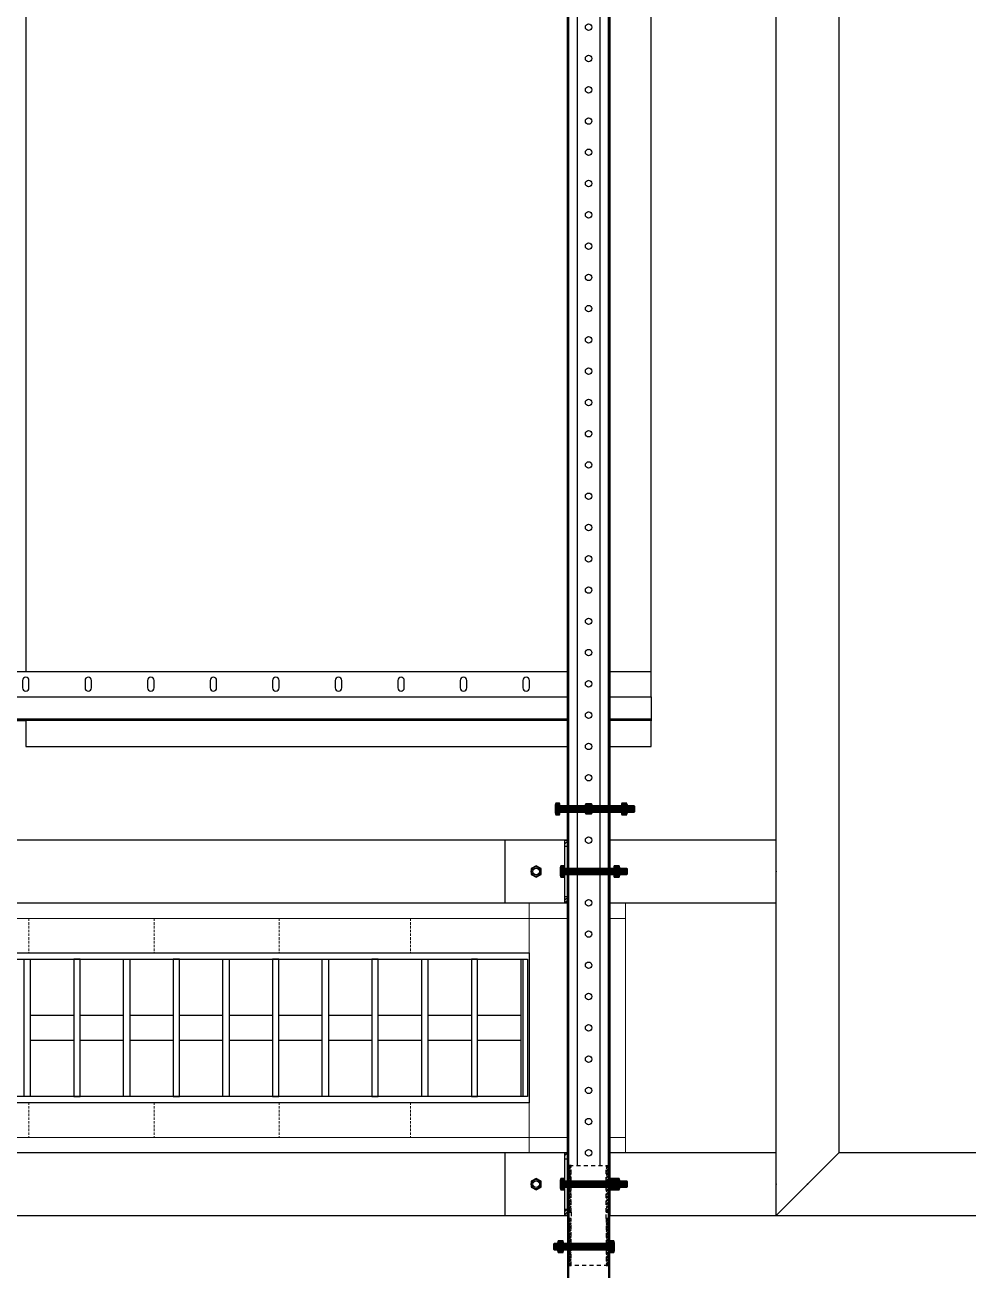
# Model space of a CAD drawing. Header units: millimetres. Extents: x -962357 to -591296, y -223672 to 59420.
# Drawn here: x -841331 to -840577, y -174638 to -173642 of the extents above; entities that cross this region are included whole.
import ezdxf

# ---------------------------------------------------------------- set-up
doc = ezdxf.new("R2010")
doc.units = ezdxf.units.MM
doc.linetypes.add('DPA_Hidden 50', pattern=[3, 2, -1])
doc.linetypes.add('TA_HL_000.90000', pattern=[5.85, 3.195, -2.655])
for name, color, linetype in [('000 - H A T C H', 8, 'Continuous'), ('000 - WIPEOUT', 250, 'Continuous'), ('001 - ASCESSORIES', 251, 'Continuous'), ('A04_TUBE SERIES', 2, 'Continuous'), ('A11_ALU.SOLID SHEET', 2, 'Continuous')]:
    doc.layers.add(name, color=color, linetype=linetype)
doc.layers.add('A-GLAZ-CURT', color=2, linetype='Continuous', lineweight=9)
pattern_1 = [(135, (45431.8018, -77824.1695), (-1.325825215, -1.325825215), []), (135, (45431.8018, -77823.2856), (-1.325825215, -1.325825215), [])]
pattern_2 = [(110, (-0.5, 0), (-0.939693, -0.34202), []), (110, (-0.2012, 0.6409), (-0.939693, -0.34202), [1.25, -0.25, 0, -0.25])]

# ---------------------------------------------------------------- blocks, each defined once
blk = doc.blocks.new('*U4621')
at = {"color": 1}
blk.add_wipeout([(600, -60), (-600, -60), (-600, 60), (600, 60)], dxfattribs=at).dxf.layer = '000 - WIPEOUT'
at = {"layer": '001 - ASCESSORIES', "color": 0}
blk.add_lwpolyline([(600, -60), (-600, -60), (-600, 60), (600, 60)], close=True, dxfattribs=at)
at = {"layer": '001 - ASCESSORIES'}
for points in [[(595, -55), (-595, -55), (-595, 55), (595, 55)], [(201.17, -55), (196.17, -55), (196.17, 55), (201.17, 55)], [(235.9, -55), (240.9, -55), (240.9, 55), (235.9, 55)], [(280.63, -55), (275.63, -55), (275.63, 55), (280.63, 55)], [(315.37, -55), (320.37, -55), (320.37, 55), (315.37, 55)], [(360.1, -55), (355.1, -55), (355.1, 55), (360.1, 55)], [(394.83, -55), (399.83, -55), (399.83, 55), (394.83, 55)], [(439.57, -55), (434.57, -55), (434.57, 55), (439.57, 55)], [(474.3, -55), (479.3, -55), (479.3, 55), (474.3, 55)], [(519.03, -55), (514.03, -55), (514.03, 55), (519.03, 55)], [(553.77, -55), (558.77, -55), (558.77, 55), (553.77, 55)], [(598.5, -55), (593.5, -55), (593.5, 55), (598.5, 55)]]:
    blk.add_lwpolyline(points, close=True, dxfattribs=at)
for points in [[(201.17, 10), (235.9, 10)], [(240.9, 10), (275.63, 10)], [(280.63, 10), (315.37, 10)], [(320.37, 10), (355.1, 10)], [(360.1, 10), (394.83, 10)], [(399.83, 10), (434.57, 10)], [(439.57, 10), (474.3, 10)], [(479.3, 10), (514.03, 10)], [(519.03, 10), (553.77, 10)], [(558.77, 10), (593.5, 10)], [(201.17, -10), (235.9, -10)], [(240.9, -10), (275.63, -10)], [(280.63, -10), (315.37, -10)], [(320.37, -10), (355.1, -10)], [(360.1, -10), (394.83, -10)], [(399.83, -10), (434.57, -10)], [(439.57, -10), (474.3, -10)], [(479.3, -10), (514.03, -10)], [(519.03, -10), (553.77, -10)], [(558.77, -10), (593.5, -10)]]:
    blk.add_lwpolyline(points, dxfattribs=at)
blk = doc.blocks.new('*U4719')
blk.add_attdef('EXTR.OVL-LENGTH_', (-25, -59.09), '', height=5)
blk.add_wipeout([(-25, 25), (25, -25), (25, 13475), (-25, 13425)]).dxf.layer = '000 - WIPEOUT'
blk.add_point((0, 0))
at = {"layer": 'A04_TUBE SERIES', "color": 0}
blk.add_lwpolyline([(-25, 25), (25, -25), (25, 13475), (-25, 13425)], close=True, dxfattribs=at)
blk = doc.blocks.new('*U4727')
blk.add_attdef('EXTR.OVL-LENGTH_', (-25, -59.09), '', height=5)
blk.add_wipeout([(-25, 25), (25, -25), (25, 2475), (-25, 2425)]).dxf.layer = '000 - WIPEOUT'
blk.add_point((0, 0))
at = {"layer": 'A04_TUBE SERIES', "color": 0}
blk.add_lwpolyline([(-25, 25), (25, -25), (25, 2475), (-25, 2425)], close=True, dxfattribs=at)
blk = doc.blocks.new('*U4822')
at = {"layer": 'A04_TUBE SERIES', "linetype": 'ByBlock', "rotation": 270}
blk.add_blockref('*U4719', (25, 25), dxfattribs=at)
at = {"layer": 'A04_TUBE SERIES', "linetype": 'ByBlock', "xscale": -1}
blk.add_blockref('*U4727', (25, 25), dxfattribs=at)
blk = doc.blocks.new('*U4890')
blk.add_attdef('EXTR.OVL-LENGTH_', (-25, -59.09), '', height=5)
blk.add_wipeout([(-25, 0), (25, 0), (25, 1575), (-25, 1575)]).dxf.layer = '000 - WIPEOUT'
blk.add_point((0, 0))
at = {"layer": 'A04_TUBE SERIES', "color": 0}
blk.add_lwpolyline([(-25, 0), (25, 0), (25, 1575), (-25, 1575)], close=True, dxfattribs=at)
blk = doc.blocks.new('*U4891')
blk.add_attdef('EXTR.OVL-LENGTH_', (-25, -59.09), '', height=5)
blk.add_wipeout([(-25, 0), (25, 0), (25, 1575), (-25, 1575)]).dxf.layer = '000 - WIPEOUT'
blk.add_point((0, 0))
at = {"layer": 'A04_TUBE SERIES', "color": 0}
blk.add_lwpolyline([(-25, 0), (25, 0), (25, 1575), (-25, 1575)], close=True, dxfattribs=at)
blk = doc.blocks.new('*U4894')
blk.add_wipeout([(875, 250), (875, 750), (-875, 750), (-875, 250)]).dxf.layer = '000 - WIPEOUT'
at = {"layer": 'A11_ALU.SOLID SHEET', "color": 0}
blk.add_lwpolyline([(875, 250), (875, 750), (-875, 750), (-875, 250)], close=True, dxfattribs=at)
blk = doc.blocks.new('*U4914')
blk.add_wipeout([(-750, 0), (750, 0), (750, 39), (-750, 39)]).dxf.layer = '000 - WIPEOUT'
at = {"color": 2}
blk.add_lwpolyline([(-750, 39), (750, 39), (750, 37.8), (-750, 37.8)], close=True, dxfattribs=at)
at = {"color": 1}
blk.add_lwpolyline([(-750, 37.8), (750, 37.8), (750, 20), (-750, 20)], close=True, dxfattribs=at)
blk.add_lwpolyline([(-750, 0), (750, 0), (750, 20), (-750, 20)], close=True)
for points in [[(-697.4, 13, 1), (-702.6, 13), (-702.6, 7, 1), (-697.4, 7)], [(-647.4, 13, 1), (-652.6, 13), (-652.6, 7, 1), (-647.4, 7)], [(-597.4, 13, 1), (-602.6, 13), (-602.6, 7, 1), (-597.4, 7)], [(-547.4, 13, 1), (-552.6, 13), (-552.6, 7, 1), (-547.4, 7)], [(-497.4, 13, 1), (-502.6, 13), (-502.6, 7, 1), (-497.4, 7)], [(-447.4, 13, 1), (-452.6, 13), (-452.6, 7, 1), (-447.4, 7)], [(-397.4, 13, 1), (-402.6, 13), (-402.6, 7, 1), (-397.4, 7)], [(-347.4, 13, 1), (-352.6, 13), (-352.6, 7, 1), (-347.4, 7)], [(-297.4, 13, 1), (-302.6, 13), (-302.6, 7, 1), (-297.4, 7)], [(-247.4, 13, 1), (-252.6, 13), (-252.6, 7, 1), (-247.4, 7)]]:
    blk.add_lwpolyline(points, format="xyb", close=True, dxfattribs=at)
blk = doc.blocks.new('000 - ASSCESSORIES_FAMELINE_GALV.BRACKET_FITTING_U-PROFILE_CC-01_TOP_VIEW')
at = {"color": 6}
blk.add_wipeout([(1500, -17), (-1500, -17), (-1500, 17), (1500, 17)], dxfattribs=at).dxf.layer = '000 - WIPEOUT'
at = {"layer": '001 - ASCESSORIES', "color": 0, "linetype": 'ByBlock'}
for p, q in [((1500, 15.8), (-1500, 15.8)), ((1500, -15.8), (-1500, -15.8))]:
    blk.add_line(p, q, dxfattribs=at)
at = {"layer": '001 - ASCESSORIES', "color": 1}
blk.add_lwpolyline([(1500, 17), (1500, -17), (-1500, -17), (-1500, 17)], close=True, dxfattribs=at)
at = {"layer": '001 - ASCESSORIES', "color": 0, "linetype": 'ByBlock'}
for points in [[(-1500, 17), (-1500, 9), (1500, 9), (1500, 17)], [(-1500, -9), (-1500, -17), (1500, -17), (1500, -9)]]:
    blk.add_lwpolyline(points, close=True, dxfattribs=at)
at = {"layer": '001 - ASCESSORIES', "color": 1, "linetype": 'Continuous'}
for centre in [(550, 0), (575, 0), (600, 0), (625, 0), (650, 0), (675, 0), (700, 0), (725, 0), (750, 0), (775, 0), (800, 0), (825, 0), (850, 0), (875, 0), (900, 0), (925, 0), (950, 0), (975, 0), (1000, 0), (1025, 0), (1050, 0), (1075, 0), (1100, 0), (1125, 0), (1150, 0), (1175, 0), (1200, 0), (1225, 0), (1250, 0), (1275, 0), (1300, 0), (1325, 0), (1350, 0), (1375, 0), (1400, 0), (1425, 0), (1450, 0), (1475, 0), (1500, 0)]:
    blk.add_circle(centre, 2.6, dxfattribs=at)
blk = doc.blocks.new('000 - ASSCESSORIES_FAMELINE_GALV._SPICE-FOR_CC-01_TOP_VIEW')
blk.add_wipeout([(-40, 15.5), (40, 15.5), (40, -15.5), (-40, -15.5)]).dxf.layer = '000 - WIPEOUT'
at = {"layer": '000 - H A T C H'}
h = blk.add_hatch(dxfattribs=at)
h.set_pattern_fill('ANSI32', color=8, scale=5, angle=90)
h.set_pattern_definition(pattern_1)
h.paths.add_polyline_path([(-27.5, 14), (-27.5, 15.5), (-40, 15.5), (-40, 14)])
h.paths.add_polyline_path([(-2.5, 14), (-2.5, 15.5), (-22.5, 15.5), (-22.5, 14)])
h.paths.add_polyline_path([(27.5, 15.5), (27.5, 14), (40, 14), (40, 15.5)])
h.paths.add_polyline_path([(22.5, 14), (22.5, 15.5), (2.5, 15.5), (2.5, 14)])
h = blk.add_hatch(dxfattribs=at)
h.set_pattern_fill('ANSI32', color=8, scale=5, angle=90)
h.set_pattern_definition(pattern_1)
h.paths.add_polyline_path([(-27.5, -15.5), (-27.5, -14), (-40, -14), (-40, -15.5)])
h.paths.add_polyline_path([(-2.5, -15.5), (-2.5, -14), (-22.5, -14), (-22.5, -15.5)])
h.paths.add_polyline_path([(27.5, -14), (27.5, -15.5), (40, -15.5), (40, -14)])
h.paths.add_polyline_path([(22.5, -15.5), (22.5, -14), (2.5, -14), (2.5, -15.5)])
at = {"layer": '001 - ASCESSORIES', "color": 0, "linetype": 'ByBlock'}
for points in [[(-40, 15.5), (40, 15.5), (40, -15.5), (-40, -15.5)], [(-27.5, 14), (-27.5, 15.5), (-40, 15.5), (-40, 14)], [(-27.5, 15.5), (-22.5, 15.5), (-22.5, 14), (-27.5, 14)], [(-2.5, 14), (-2.5, 15.5), (-22.5, 15.5), (-22.5, 14)], [(-2.5, 15.5), (2.5, 15.5), (2.5, 14), (-2.5, 14)], [(22.5, 14), (22.5, 15.5), (2.5, 15.5), (2.5, 14)], [(22.5, 15.5), (27.5, 15.5), (27.5, 14), (22.5, 14)], [(27.5, 15.5), (27.5, 14), (40, 14), (40, 15.5)], [(-27.5, -15.5), (-27.5, -14), (-40, -14), (-40, -15.5)], [(-27.5, -14), (-22.5, -14), (-22.5, -15.5), (-27.5, -15.5)], [(-2.5, -15.5), (-2.5, -14), (-22.5, -14), (-22.5, -15.5)], [(-2.5, -14), (2.5, -14), (2.5, -15.5), (-2.5, -15.5)], [(2.5, -14), (22.5, -14), (22.5, -15.5), (2.5, -15.5)], [(22.5, -14), (27.5, -14), (27.5, -15.5), (22.5, -15.5)], [(27.5, -14), (40, -14), (40, -15.5), (27.5, -15.5)]]:
    blk.add_lwpolyline(points, close=True, dxfattribs=at)
blk = doc.blocks.new('*U4733')
at = {"layer": '001 - ASCESSORIES', "color": 0, "linetype": 'ByBlock', "rotation": 90}
blk.add_blockref('000 - ASSCESSORIES_FAMELINE_GALV._SPICE-FOR_CC-01_TOP_VIEW', (0, 0), dxfattribs=at)
blk = doc.blocks.new('*U4662')
at = {"color": 1}
for p, q in [((-3.46, 4.5), (3.46, 4.5)), ((-3.46, 0), (3.46, 0))]:
    blk.add_line(p, q, dxfattribs=at)
at = {"color": 0}
for points in [[(-2.31, 4.21, 0.249893), (-4.62, 4.21), (-4.62, 0.29, 0.249893), (-2.31, 0.29)], [(2.31, 4.21, 0.062422), (0, 4.5, 0.062422), (-2.31, 4.21), (-2.31, 0.29, 0.061692), (0, 0, 0.061692), (2.31, 0.29)], [(4.62, 4.21, 0.249893), (2.31, 4.21), (2.31, 0.29, 0.249893), (4.62, 0.29)]]:
    blk.add_lwpolyline(points, format="xyb", close=True, dxfattribs=at)
blk = doc.blocks.new('*U4707')
at = {"layer": '000 - H A T C H'}
h = blk.add_hatch(color=250, dxfattribs=at)
h.dxf.hatch_style = 1
edge = h.paths.add_edge_path()
edge.add_line((0.29, 4.62), (4.21, 4.62))
edge.add_arc((2.05, 3.46), 2.45, 0, 28.06093, ccw=False)
edge.add_line((4.5, 3.46), (4.5, 0.01))
edge.add_arc((-4.86, 0), 9.36, -0.02392, 0.02392, ccw=False)
edge.add_line((4.5, 0), (4.5, 0))
edge.add_arc((-4.86, 0), 9.36, -0.02392, 0.02392, ccw=False)
edge.add_line((4.5, -0.01), (4.5, -3.46))
edge.add_arc((2.05, -3.46), 2.45, -28.06093, 0, ccw=False)
edge.add_line((4.21, -4.62), (0.29, -4.62))
edge.add_arc((2.45, -3.46), 2.45, 180, 208.06093, ccw=False)
edge.add_line((0, -3.46), (0, 3.46))
edge.add_arc((2.45, 3.46), 2.45, 151.93907, 180, ccw=False)
at = {"layer": '001 - ASCESSORIES', "color": 0, "rotation": 270}
blk.add_blockref('*U4662', (0, 0), dxfattribs=at)
blk = doc.blocks.new('*U4682')
at = {"color": 1}
for p, q in [((-3.46, 3.5), (3.46, 3.5)), ((-3.46, 0), (3.46, 0))]:
    blk.add_line(p, q, dxfattribs=at)
at = {"color": 0}
for points in [[(-2.31, 3.21, 0.249855), (-4.62, 3.21), (-4.62, 0.29, 0.249855), (-2.31, 0.29)], [(2.31, 3.21, 0.062432), (0, 3.5, 0.062432), (-2.31, 3.21), (-2.31, 0.29, 0.061701), (0, 0, 0.061701), (2.31, 0.29)], [(4.62, 3.21, 0.249855), (2.31, 3.21), (2.31, 0.29, 0.249855), (4.62, 0.29)]]:
    blk.add_lwpolyline(points, format="xyb", close=True, dxfattribs=at)
blk = doc.blocks.new('*U4693')
at = {"layer": '000 - H A T C H'}
h = blk.add_hatch(dxfattribs=at)
h.set_pattern_fill('ANSI35', color=8, scale=4, angle=65)
h.set_pattern_definition(pattern_2)
h.paths.add_polyline_path([(0, -2.5), (44.5, -2.5), (44.5, 2.5), (0, 2.5)])
at = {"color": 8}
blk.add_line((44.5, -2.5), (44.5, 2.5), dxfattribs=at)
at = {"color": 1}
blk.add_lwpolyline([(44.5, 2.5), (0, 2.5), (0, -2.5), (44.5, -2.5), (45, -2), (45, 2)], close=True, dxfattribs=at)
blk = doc.blocks.new('*U4734')
at = {"layer": '000 - H A T C H'}
h = blk.add_hatch(color=250, dxfattribs=at)
h.dxf.hatch_style = 1
edge = h.paths.add_edge_path()
edge.add_line((-0.29, -4.62), (-3.21, -4.62))
edge.add_arc((-1.05, -3.46), 2.45, 180, 208.05689, ccw=False)
edge.add_line((-3.5, -3.46), (-3.5, -0.01))
edge.add_arc((5.86, 0), 9.36, 179.97608, 180.02392, ccw=False)
edge.add_line((-3.5, 0), (-3.5, 0))
edge.add_arc((5.86, 0), 9.36, 179.97608, 180.02392, ccw=False)
edge.add_line((-3.5, 0.01), (-3.5, 3.46))
edge.add_arc((-1.05, 3.46), 2.45, 151.94311, 180, ccw=False)
edge.add_line((-3.21, 4.62), (-0.29, 4.62))
edge.add_arc((-2.45, 3.46), 2.45, 360, 388.05689, ccw=False)
edge.add_line((0, 3.46), (0, -3.46))
edge.add_arc((-2.45, -3.46), 2.45, 331.94311, 360, ccw=False)
blk.add_blockref('*U4693', (0, 0))
at = {"layer": '001 - ASCESSORIES', "rotation": 90}
blk.add_blockref('*U4682', (0, 0), dxfattribs=at)
blk = doc.blocks.new('*U4735')
at = {"layer": '001 - ASCESSORIES', "rotation": 270}
for name, p in [('*U4734', (0, 0)), ('*U4707', (0, -37.2))]:
    blk.add_blockref(name, p, dxfattribs=at)
blk = doc.blocks.new('*U4907')
at = {"layer": '001 - ASCESSORIES'}
blk.add_lwpolyline([(2020, 17), (1500, 17), (1500, -17), (2020, -17)], close=True, dxfattribs=at)
at = {"layer": '001 - ASCESSORIES', "color": 0}
blk.add_lwpolyline([(2020, 16.2), (1500, 16.2), (1500, -16.2), (2020, -16.2)], close=True, dxfattribs=at)
at = {"layer": '001 - ASCESSORIES'}
blk.add_circle((1525, 0), 2.6, dxfattribs=at)
at = {"layer": '001 - ASCESSORIES', "color": 0, "linetype": 'ByBlock'}
blk.add_blockref('000 - ASSCESSORIES_FAMELINE_GALV.BRACKET_FITTING_U-PROFILE_CC-01_TOP_VIEW', (0, 0), dxfattribs=at)
at = {"layer": '001 - ASCESSORIES', "linetype": 'TA_HL_000.90000', "rotation": 90}
blk.add_blockref('*U4733', (1500, 0), dxfattribs=at)
for p in [(1475, 17), (1525, 17)]:
    blk.add_blockref('*U4735', p)
blk = doc.blocks.new('*U4663')
at = {"layer": '001 - ASCESSORIES', "color": 0}
blk.add_lwpolyline([(4.62, 0), (2.31, 4), (-2.31, 4), (-4.62, 0), (-2.31, -4), (2.31, -4)], close=True, dxfattribs=at)
at = {"layer": '001 - ASCESSORIES', "color": 8}
blk.add_circle((0, 0), 3.85, dxfattribs=at)
at = {"layer": '001 - ASCESSORIES', "color": 0}
blk.add_circle((0, 0), 2.6, dxfattribs=at)
blk = doc.blocks.new('*U4664')
at = {"layer": '000 - H A T C H'}
h = blk.add_hatch(color=250, dxfattribs=at)
h.dxf.hatch_style = 1
h.paths.add_polyline_path([(4, -2.31), (4, 2.31), (0, 4.62), (-4, 2.31), (-4, -2.31), (0, -4.62)])
h.paths.add_polyline_path([(0, -2.6, -1), (0, 2.6, -1)], flags=16)
at = {"layer": '001 - ASCESSORIES', "color": 0, "rotation": 270}
blk.add_blockref('*U4663', (0, 0), dxfattribs=at)
blk = doc.blocks.new('*U4696')
at = {"layer": '000 - H A T C H'}
h = blk.add_hatch(dxfattribs=at)
h.set_pattern_fill('ANSI35', color=8, scale=4, angle=65)
h.set_pattern_definition(pattern_2)
h.paths.add_polyline_path([(0, -2.5), (59.5, -2.5), (59.5, 2.5), (0, 2.5)])
at = {"color": 8}
blk.add_line((59.5, -2.5), (59.5, 2.5), dxfattribs=at)
at = {"color": 1}
blk.add_lwpolyline([(59.5, 2.5), (0, 2.5), (0, -2.5), (59.5, -2.5), (60, -2), (60, 2)], close=True, dxfattribs=at)
blk = doc.blocks.new('*U4748')
at = {"layer": '000 - H A T C H'}
h = blk.add_hatch(color=250, dxfattribs=at)
h.dxf.hatch_style = 1
edge = h.paths.add_edge_path()
edge.add_line((-0.29, -4.62), (-3.21, -4.62))
edge.add_arc((-1.05, -3.46), 2.45, 180, 208.05689, ccw=False)
edge.add_line((-3.5, -3.46), (-3.5, -0.01))
edge.add_arc((5.86, 0), 9.36, 179.97608, 180.02392, ccw=False)
edge.add_line((-3.5, 0), (-3.5, 0))
edge.add_arc((5.86, 0), 9.36, 179.97608, 180.02392, ccw=False)
edge.add_line((-3.5, 0.01), (-3.5, 3.46))
edge.add_arc((-1.05, 3.46), 2.45, 151.94311, 180, ccw=False)
edge.add_line((-3.21, 4.62), (-0.29, 4.62))
edge.add_arc((-2.45, 3.46), 2.45, 360, 388.05689, ccw=False)
edge.add_line((0, 3.46), (0, -3.46))
edge.add_arc((-2.45, -3.46), 2.45, 331.94311, 360, ccw=False)
blk.add_blockref('*U4696', (0, 0))
at = {"layer": '001 - ASCESSORIES', "rotation": 90}
blk.add_blockref('*U4682', (0, 0), dxfattribs=at)
blk = doc.blocks.new('*U4821')
at = {"layer": '001 - ASCESSORIES'}
blk.add_blockref('*U4748', (-23, 0), dxfattribs=at)
at = {"layer": '001 - ASCESSORIES', "color": 2}
for rotation in [90, 90, 270, 270]:
    blk.add_blockref('*U4664', (0, 0), dxfattribs=dict(at, rotation=rotation))
at = {"layer": '001 - ASCESSORIES', "color": 1}
blk.add_blockref('*U4707', (26.2, 0), dxfattribs=at)
blk = doc.blocks.new('000 - ASSCESSORIES_FAMELINE_AL.EXTR._L-PROFILE_50x68mm._non-code_TOP_VIEW')
blk.add_wipeout([(-50, -25), (0, -25), (0, 25), (-50, 25)]).dxf.layer = '000 - WIPEOUT'
at = {"layer": '000 - H A T C H'}
h = blk.add_hatch(dxfattribs=at)
h.set_pattern_fill('ANSI32', color=8, scale=0.5)
h.set_pattern_definition([(45, (-14193.569, 11847.092), (-3.367596, 3.367596), []), (45, (-14191.324, 11847.092), (-3.367596, 3.367596), [])])
h.paths.add_polyline_path([(-2, 20), (0, 20), (0, 25), (-2, 25)])
h.paths.add_polyline_path([(0, -20), (-2, -20), (-2, -25), (0, -25)])
at = {"layer": '001 - ASCESSORIES', "color": 0}
for p, q in [((0, 20), (-2, 20)), ((-2, -20), (0, -20))]:
    blk.add_line(p, q, dxfattribs=at)
at = {"layer": '001 - ASCESSORIES', "color": 1}
blk.add_line((-2, -20), (-2, 20), dxfattribs=at)
at = {"layer": '001 - ASCESSORIES'}
blk.add_lwpolyline([(-50, -25), (0, -25), (0, 25), (-50, 25)], close=True, dxfattribs=at)
at = {"layer": '001 - ASCESSORIES', "color": 0}
for points in [[(-2, 25), (0, 25), (0, 20), (-2, 20)], [(-2, -20), (0, -20), (0, -25), (-2, -25)]]:
    blk.add_lwpolyline(points, close=True, dxfattribs=at)
at = {"layer": '001 - ASCESSORIES', "color": 1}
blk.add_circle((-25, 0), 2.6, dxfattribs=at)
blk = doc.blocks.new('*U4738')
at = {"layer": '001 - ASCESSORIES', "color": 0}
blk.add_blockref('000 - ASSCESSORIES_FAMELINE_AL.EXTR._L-PROFILE_50x68mm._non-code_TOP_VIEW', (0, 0), dxfattribs=at)
blk = doc.blocks.new('*U4683')
blk.add_circle((0, 0), 3.66)
at = {"layer": '001 - ASCESSORIES', "color": 0}
blk.add_lwpolyline([(4.62, 0), (2.31, 4), (-2.31, 4), (-4.62, 0), (-2.31, -4), (2.31, -4)], close=True, dxfattribs=at)
at = {"layer": '001 - ASCESSORIES', "color": 8}
blk.add_circle((0, 0), 3.85, dxfattribs=at)
blk = doc.blocks.new('*U4715')
at = {"layer": '001 - ASCESSORIES', "rotation": 90}
blk.add_blockref('*U4683', (0, 0), dxfattribs=at)
blk = doc.blocks.new('*U4751')
at = {"layer": '001 - ASCESSORIES'}
blk.add_blockref('*U4715', (0, 0), dxfattribs=at)
blk = doc.blocks.new('*U4694')
at = {"layer": '000 - H A T C H'}
h = blk.add_hatch(dxfattribs=at)
h.set_pattern_fill('ANSI35', color=8, scale=4, angle=65)
h.set_pattern_definition(pattern_2)
h.paths.add_polyline_path([(0, -2.5), (49.5, -2.5), (49.5, 2.5), (0, 2.5)])
at = {"color": 8}
blk.add_line((49.5, -2.5), (49.5, 2.5), dxfattribs=at)
at = {"color": 1}
blk.add_lwpolyline([(49.5, 2.5), (0, 2.5), (0, -2.5), (49.5, -2.5), (50, -2), (50, 2)], close=True, dxfattribs=at)
blk = doc.blocks.new('*U4746')
at = {"layer": '000 - H A T C H'}
h = blk.add_hatch(color=250, dxfattribs=at)
h.dxf.hatch_style = 1
edge = h.paths.add_edge_path()
edge.add_line((-0.29, -4.62), (-3.21, -4.62))
edge.add_arc((-1.05, -3.46), 2.45, 180, 208.05689, ccw=False)
edge.add_line((-3.5, -3.46), (-3.5, -0.01))
edge.add_arc((5.86, 0), 9.36, 179.97608, 180.02392, ccw=False)
edge.add_line((-3.5, 0), (-3.5, 0))
edge.add_arc((5.86, 0), 9.36, 179.97608, 180.02392, ccw=False)
edge.add_line((-3.5, 0.01), (-3.5, 3.46))
edge.add_arc((-1.05, 3.46), 2.45, 151.94311, 180, ccw=False)
edge.add_line((-3.21, 4.62), (-0.29, 4.62))
edge.add_arc((-2.45, 3.46), 2.45, 360, 388.05689, ccw=False)
edge.add_line((0, 3.46), (0, -3.46))
edge.add_arc((-2.45, -3.46), 2.45, 331.94311, 360, ccw=False)
blk.add_blockref('*U4694', (0, 0))
at = {"layer": '001 - ASCESSORIES', "rotation": 90}
blk.add_blockref('*U4682', (0, 0), dxfattribs=at)
blk = doc.blocks.new('*U4752')
at = {"layer": '001 - ASCESSORIES'}
for name, p in [('*U4746', (0, 0)), ('*U4707', (39.2, -0.01))]:
    blk.add_blockref(name, p, dxfattribs=at)
blk = doc.blocks.new('*U4794')
at = {"color": 2}
blk.add_blockref('*U4738', (0, 0), dxfattribs=at)
for name, p in [('*U4751', (-25, 0)), ('*U4752', (-2, 0))]:
    blk.add_blockref(name, p)
blk = doc.blocks.new('*U4956')
blk.add_blockref('*U4621', (-96847.5, 1330.5))
at = {"layer": 'A11_ALU.SOLID SHEET'}
blk.add_blockref('*U4822', (-96050, 1180.5), dxfattribs=at)
at = {"layer": 'A11_ALU.SOLID SHEET', "color": 0, "linetype": 'ByBlock', "rotation": 270}
blk.add_blockref('*U4894', (-96900, 2430.5), dxfattribs=at)
at = {"layer": '001 - ASCESSORIES', "linetype": 'ByBlock', "rotation": 180}
blk.add_blockref('*U4914', (-96900, 1615), dxfattribs=at)
at = {"layer": 'A04_TUBE SERIES', "color": 0, "linetype": 'ByBlock'}
for name, p, rotation in [('*U4890', (-96050, 1455.5), 90), ('*U4891', (-96050, 1205.5), 89.99999999997306)]:
    blk.add_blockref(name, p, dxfattribs=dict(at, rotation=rotation))
at = {"layer": '001 - ASCESSORIES', "linetype": 'ByBlock', "rotation": 270}
blk.add_blockref('*U4907', (-96200, 2680.5), dxfattribs=at)
at = {"layer": '001 - ASCESSORIES', "linetype": 'ByBlock'}
for name, p in [('*U4821', (-96200, 1505.5)), ('*U4794', (-96217, 1455.5)), ('*U4794', (-96217, 1205.5))]:
    blk.add_blockref(name, p, dxfattribs=at)
blk = doc.blocks.new('DPA_CP_Metal Ceiling Luminaire2 - Linear Luminaire-12437131-4160-01 UPPER PLATFORM LEVEL - REFLECTED CEILING PLAN')
at = {"layer": 'A-GLAZ-CURT'}
for p, q in [((-842129.95, 7249.03), (-840929.95, 7249.03)), ((-840929.95, 7249.03), (-842129.95, 7249.03)), ((-842129.95, 7249.03), (-840929.95, 7249.03)), ((-840929.95, 7249.03), (-840929.95, 6974.03)), ((-840929.95, 6974.03), (-840929.95, 7249.03)), ((-840929.95, 7211.53), (-840929.95, 6974.03)), ((-842129.95, 7199.03), (-840929.95, 7199.03)), ((-842129.95, 7024.03), (-840929.95, 7024.03)), ((-840929.95, 6974.03), (-842129.95, 6974.03)), ((-840929.95, 6974.03), (-842129.95, 6974.03)), ((-842129.95, 6974.03), (-840929.95, 6974.03))]:
    blk.add_line(p, q, dxfattribs=at)
at = {"layer": 'A-GLAZ-CURT', "linetype": 'DPA_Hidden 50'}
for p, q in [((-841329.95, 7199.03), (-841329.95, 7024.03)), ((-841229.95, 7199.03), (-841229.95, 7024.03)), ((-841129.95, 7199.03), (-841129.95, 7024.03)), ((-841024.95, 7199.03), (-841024.95, 7024.03))]:
    blk.add_line(p, q, dxfattribs=at)
blk = doc.blocks.new('DPA_CP_Metal Ceiling Panel1 - Horizontal with Gap-12451539-4160-01 UPPER PLATFORM LEVEL - REFLECTED CEILING PLAN')
at = {"layer": 'A-GLAZ-CURT'}
for p, q in [((-840929.95, 6974.03), (-840929.95, 7249.03)), ((-840929.95, 6974.03), (-840929.95, 7249.03)), ((-840929.95, 7249.03), (-840852.95, 7249.03)), ((-840929.95, 7249.03), (-840852.95, 7249.03)), ((-840929.95, 6974.03), (-840929.95, 7249.03)), ((-840852.95, 6974.03), (-840852.95, 7249.03)), ((-840852.95, 7249.03), (-840852.95, 6974.03)), ((-840852.95, 7249.03), (-840852.95, 6974.03)), ((-840929.95, 7199.03), (-840852.95, 7199.03)), ((-840929.95, 7024.03), (-840852.95, 7024.03)), ((-840929.95, 6974.03), (-840852.95, 6974.03)), ((-840852.95, 6974.03), (-840929.95, 6974.03)), ((-840852.95, 6974.03), (-840929.95, 6974.03))]:
    blk.add_line(p, q, dxfattribs=at)
blk = doc.blocks.new('*U453')
at = {"color": 1}
blk.add_wipeout([(600, -60), (-600, -60), (-600, 60), (600, 60)], dxfattribs=at).dxf.layer = '000 - WIPEOUT'
at = {"layer": '001 - ASCESSORIES', "color": 0}
blk.add_lwpolyline([(600, -60), (-600, -60), (-600, 60), (600, 60)], close=True, dxfattribs=at)
at = {"layer": '001 - ASCESSORIES'}
for points in [[(595, -55), (-595, -55), (-595, 55), (595, 55)], [(201.17, -55), (196.17, -55), (196.17, 55), (201.17, 55)], [(235.9, -55), (240.9, -55), (240.9, 55), (235.9, 55)], [(280.63, -55), (275.63, -55), (275.63, 55), (280.63, 55)], [(315.37, -55), (320.37, -55), (320.37, 55), (315.37, 55)], [(360.1, -55), (355.1, -55), (355.1, 55), (360.1, 55)], [(394.83, -55), (399.83, -55), (399.83, 55), (394.83, 55)], [(439.57, -55), (434.57, -55), (434.57, 55), (439.57, 55)], [(474.3, -55), (479.3, -55), (479.3, 55), (474.3, 55)], [(519.03, -55), (514.03, -55), (514.03, 55), (519.03, 55)], [(553.77, -55), (558.77, -55), (558.77, 55), (553.77, 55)], [(598.5, -55), (593.5, -55), (593.5, 55), (598.5, 55)]]:
    blk.add_lwpolyline(points, close=True, dxfattribs=at)
for points in [[(201.17, 10), (235.9, 10)], [(240.9, 10), (275.63, 10)], [(280.63, 10), (315.37, 10)], [(320.37, 10), (355.1, 10)], [(360.1, 10), (394.83, 10)], [(399.83, 10), (434.57, 10)], [(439.57, 10), (474.3, 10)], [(479.3, 10), (514.03, 10)], [(519.03, 10), (553.77, 10)], [(558.77, 10), (593.5, 10)], [(201.17, -10), (235.9, -10)], [(240.9, -10), (275.63, -10)], [(280.63, -10), (315.37, -10)], [(320.37, -10), (355.1, -10)], [(360.1, -10), (394.83, -10)], [(399.83, -10), (434.57, -10)], [(439.57, -10), (474.3, -10)], [(479.3, -10), (514.03, -10)], [(519.03, -10), (553.77, -10)], [(558.77, -10), (593.5, -10)]]:
    blk.add_lwpolyline(points, dxfattribs=at)
blk = doc.blocks.new('*U661')
blk.add_attdef('EXTR.OVL-LENGTH_', (-25, -59.09), '', height=5)
blk.add_wipeout([(-25, 25), (25, -25), (25, 13475), (-25, 13425)]).dxf.layer = '000 - WIPEOUT'
blk.add_point((0, 0))
at = {"layer": 'A04_TUBE SERIES', "color": 0}
blk.add_lwpolyline([(-25, 25), (25, -25), (25, 13475), (-25, 13425)], close=True, dxfattribs=at)
blk = doc.blocks.new('*U630')
blk.add_attdef('EXTR.OVL-LENGTH_', (-25, -59.09), '', height=5)
blk.add_wipeout([(-25, 25), (25, -25), (25, 2475), (-25, 2425)]).dxf.layer = '000 - WIPEOUT'
blk.add_point((0, 0))
at = {"layer": 'A04_TUBE SERIES', "color": 0}
blk.add_lwpolyline([(-25, 25), (25, -25), (25, 2475), (-25, 2425)], close=True, dxfattribs=at)
blk = doc.blocks.new('*U690')
at = {"layer": 'A04_TUBE SERIES', "linetype": 'ByBlock', "rotation": 270}
blk.add_blockref('*U661', (25, 25), dxfattribs=at)
at = {"layer": 'A04_TUBE SERIES', "linetype": 'ByBlock', "xscale": -1}
blk.add_blockref('*U630', (25, 25), dxfattribs=at)
blk = doc.blocks.new('*U495')
blk.add_attdef('EXTR.OVL-LENGTH_', (-25, -59.09), '', height=5)
blk.add_wipeout([(-25, 0), (25, 0), (25, 1575), (-25, 1575)]).dxf.layer = '000 - WIPEOUT'
blk.add_point((0, 0))
at = {"layer": 'A04_TUBE SERIES', "color": 0}
blk.add_lwpolyline([(-25, 0), (25, 0), (25, 1575), (-25, 1575)], close=True, dxfattribs=at)
blk = doc.blocks.new('*U496')
blk.add_attdef('EXTR.OVL-LENGTH_', (-25, -59.09), '', height=5)
blk.add_wipeout([(-25, 0), (25, 0), (25, 1575), (-25, 1575)]).dxf.layer = '000 - WIPEOUT'
blk.add_point((0, 0))
at = {"layer": 'A04_TUBE SERIES', "color": 0}
blk.add_lwpolyline([(-25, 0), (25, 0), (25, 1575), (-25, 1575)], close=True, dxfattribs=at)
blk = doc.blocks.new('*U498')
blk.add_wipeout([(862.5, 250), (862.5, 750), (-862.5, 750), (-862.5, 250)]).dxf.layer = '000 - WIPEOUT'
at = {"layer": 'A11_ALU.SOLID SHEET', "color": 0}
blk.add_lwpolyline([(862.5, 250), (862.5, 750), (-862.5, 750), (-862.5, 250)], close=True, dxfattribs=at)
blk = doc.blocks.new('*U528')
blk.add_wipeout([(-750, 0), (750, 0), (750, 39), (-750, 39)]).dxf.layer = '000 - WIPEOUT'
at = {"color": 2}
blk.add_lwpolyline([(-750, 39), (750, 39), (750, 37.8), (-750, 37.8)], close=True, dxfattribs=at)
at = {"color": 1}
blk.add_lwpolyline([(-750, 37.8), (750, 37.8), (750, 20), (-750, 20)], close=True, dxfattribs=at)
blk.add_lwpolyline([(-750, 0), (750, 0), (750, 20), (-750, 20)], close=True)
for points in [[(-697.4, 13, 1), (-702.6, 13), (-702.6, 7, 1), (-697.4, 7)], [(-647.4, 13, 1), (-652.6, 13), (-652.6, 7, 1), (-647.4, 7)], [(-597.4, 13, 1), (-602.6, 13), (-602.6, 7, 1), (-597.4, 7)], [(-547.4, 13, 1), (-552.6, 13), (-552.6, 7, 1), (-547.4, 7)], [(-497.4, 13, 1), (-502.6, 13), (-502.6, 7, 1), (-497.4, 7)], [(-447.4, 13, 1), (-452.6, 13), (-452.6, 7, 1), (-447.4, 7)], [(-397.4, 13, 1), (-402.6, 13), (-402.6, 7, 1), (-397.4, 7)], [(-347.4, 13, 1), (-352.6, 13), (-352.6, 7, 1), (-347.4, 7)], [(-297.4, 13, 1), (-302.6, 13), (-302.6, 7, 1), (-297.4, 7)], [(-247.4, 13, 1), (-252.6, 13), (-252.6, 7, 1), (-247.4, 7)]]:
    blk.add_lwpolyline(points, format="xyb", close=True, dxfattribs=at)
blk = doc.blocks.new('*U677')
at = {"layer": '001 - ASCESSORIES', "color": 0, "linetype": 'ByBlock', "rotation": 90}
blk.add_blockref('000 - ASSCESSORIES_FAMELINE_GALV._SPICE-FOR_CC-01_TOP_VIEW', (0, 0), dxfattribs=at)
blk = doc.blocks.new('*U349')
at = {"color": 1}
for p, q in [((-3.46, 4.5), (3.46, 4.5)), ((-3.46, 0), (3.46, 0))]:
    blk.add_line(p, q, dxfattribs=at)
at = {"color": 0}
for points in [[(-2.31, 4.21, 0.249893), (-4.62, 4.21), (-4.62, 0.29, 0.249893), (-2.31, 0.29)], [(2.31, 4.21, 0.062422), (0, 4.5, 0.062422), (-2.31, 4.21), (-2.31, 0.29, 0.061692), (0, 0, 0.061692), (2.31, 0.29)], [(4.62, 4.21, 0.249893), (2.31, 4.21), (2.31, 0.29, 0.249893), (4.62, 0.29)]]:
    blk.add_lwpolyline(points, format="xyb", close=True, dxfattribs=at)
blk = doc.blocks.new('*U667')
at = {"layer": '000 - H A T C H'}
h = blk.add_hatch(color=250, dxfattribs=at)
h.dxf.hatch_style = 1
edge = h.paths.add_edge_path()
edge.add_line((0.29, 4.62), (4.21, 4.62))
edge.add_arc((2.05, 3.46), 2.45, 0, 28.06093, ccw=False)
edge.add_line((4.5, 3.46), (4.5, 0.01))
edge.add_arc((-4.86, 0), 9.36, -0.02392, 0.02392, ccw=False)
edge.add_line((4.5, 0), (4.5, 0))
edge.add_arc((-4.86, 0), 9.36, -0.02392, 0.02392, ccw=False)
edge.add_line((4.5, -0.01), (4.5, -3.46))
edge.add_arc((2.05, -3.46), 2.45, -28.06093, 0, ccw=False)
edge.add_line((4.21, -4.62), (0.29, -4.62))
edge.add_arc((2.45, -3.46), 2.45, 180, 208.06093, ccw=False)
edge.add_line((0, -3.46), (0, 3.46))
edge.add_arc((2.45, 3.46), 2.45, 151.93907, 180, ccw=False)
at = {"layer": '001 - ASCESSORIES', "color": 0, "rotation": 270}
blk.add_blockref('*U349', (0, 0), dxfattribs=at)
blk = doc.blocks.new('*U351')
at = {"color": 1}
for p, q in [((-3.46, 3.5), (3.46, 3.5)), ((-3.46, 0), (3.46, 0))]:
    blk.add_line(p, q, dxfattribs=at)
at = {"color": 0}
for points in [[(-2.31, 3.21, 0.249855), (-4.62, 3.21), (-4.62, 0.29, 0.249855), (-2.31, 0.29)], [(2.31, 3.21, 0.062432), (0, 3.5, 0.062432), (-2.31, 3.21), (-2.31, 0.29, 0.061701), (0, 0, 0.061701), (2.31, 0.29)], [(4.62, 3.21, 0.249855), (2.31, 3.21), (2.31, 0.29, 0.249855), (4.62, 0.29)]]:
    blk.add_lwpolyline(points, format="xyb", close=True, dxfattribs=at)
blk = doc.blocks.new('*U362')
at = {"layer": '000 - H A T C H'}
h = blk.add_hatch(dxfattribs=at)
h.set_pattern_fill('ANSI35', color=8, scale=4, angle=65)
h.set_pattern_definition(pattern_2)
h.paths.add_polyline_path([(0, -2.5), (44.5, -2.5), (44.5, 2.5), (0, 2.5)])
at = {"color": 8}
blk.add_line((44.5, -2.5), (44.5, 2.5), dxfattribs=at)
at = {"color": 1}
blk.add_lwpolyline([(44.5, 2.5), (0, 2.5), (0, -2.5), (44.5, -2.5), (45, -2), (45, 2)], close=True, dxfattribs=at)
blk = doc.blocks.new('*U675')
at = {"layer": '000 - H A T C H'}
h = blk.add_hatch(color=250, dxfattribs=at)
h.dxf.hatch_style = 1
edge = h.paths.add_edge_path()
edge.add_line((-0.29, -4.62), (-3.21, -4.62))
edge.add_arc((-1.05, -3.46), 2.45, 180, 208.05689, ccw=False)
edge.add_line((-3.5, -3.46), (-3.5, -0.01))
edge.add_arc((5.86, 0), 9.36, 179.97608, 180.02392, ccw=False)
edge.add_line((-3.5, 0), (-3.5, 0))
edge.add_arc((5.86, 0), 9.36, 179.97608, 180.02392, ccw=False)
edge.add_line((-3.5, 0.01), (-3.5, 3.46))
edge.add_arc((-1.05, 3.46), 2.45, 151.94311, 180, ccw=False)
edge.add_line((-3.21, 4.62), (-0.29, 4.62))
edge.add_arc((-2.45, 3.46), 2.45, 360, 388.05689, ccw=False)
edge.add_line((0, 3.46), (0, -3.46))
edge.add_arc((-2.45, -3.46), 2.45, 331.94311, 360, ccw=False)
blk.add_blockref('*U362', (0, 0))
at = {"layer": '001 - ASCESSORIES', "rotation": 90}
blk.add_blockref('*U351', (0, 0), dxfattribs=at)
blk = doc.blocks.new('*U678')
at = {"layer": '001 - ASCESSORIES', "rotation": 270}
for name, p in [('*U675', (0, 0)), ('*U667', (0, -37.2))]:
    blk.add_blockref(name, p, dxfattribs=at)
blk = doc.blocks.new('*U521')
at = {"layer": '001 - ASCESSORIES'}
blk.add_lwpolyline([(2020, 17), (1500, 17), (1500, -17), (2020, -17)], close=True, dxfattribs=at)
at = {"layer": '001 - ASCESSORIES', "color": 0}
blk.add_lwpolyline([(2020, 16.2), (1500, 16.2), (1500, -16.2), (2020, -16.2)], close=True, dxfattribs=at)
at = {"layer": '001 - ASCESSORIES'}
blk.add_circle((1525, 0), 2.6, dxfattribs=at)
at = {"layer": '001 - ASCESSORIES', "color": 0, "linetype": 'ByBlock'}
blk.add_blockref('000 - ASSCESSORIES_FAMELINE_GALV.BRACKET_FITTING_U-PROFILE_CC-01_TOP_VIEW', (0, 0), dxfattribs=at)
at = {"layer": '001 - ASCESSORIES', "linetype": 'TA_HL_000.90000', "rotation": 90}
blk.add_blockref('*U677', (1500, 0), dxfattribs=at)
for p in [(1475, 17), (1525, 17)]:
    blk.add_blockref('*U678', p)
blk = doc.blocks.new('*U350')
at = {"layer": '001 - ASCESSORIES', "color": 0}
blk.add_lwpolyline([(4.62, 0), (2.31, 4), (-2.31, 4), (-4.62, 0), (-2.31, -4), (2.31, -4)], close=True, dxfattribs=at)
at = {"layer": '001 - ASCESSORIES', "color": 8}
blk.add_circle((0, 0), 3.85, dxfattribs=at)
at = {"layer": '001 - ASCESSORIES', "color": 0}
blk.add_circle((0, 0), 2.6, dxfattribs=at)
blk = doc.blocks.new('*U671')
at = {"layer": '000 - H A T C H'}
h = blk.add_hatch(color=250, dxfattribs=at)
h.dxf.hatch_style = 1
h.paths.add_polyline_path([(4, -2.31), (4, 2.31), (0, 4.62), (-4, 2.31), (-4, -2.31), (0, -4.62)])
h.paths.add_polyline_path([(0, -2.6, -1), (0, 2.6, -1)], flags=16)
at = {"layer": '001 - ASCESSORIES', "color": 0, "rotation": 270}
blk.add_blockref('*U350', (0, 0), dxfattribs=at)
blk = doc.blocks.new('*U365')
at = {"layer": '000 - H A T C H'}
h = blk.add_hatch(dxfattribs=at)
h.set_pattern_fill('ANSI35', color=8, scale=4, angle=65)
h.set_pattern_definition(pattern_2)
h.paths.add_polyline_path([(0, -2.5), (59.5, -2.5), (59.5, 2.5), (0, 2.5)])
at = {"color": 8}
blk.add_line((59.5, -2.5), (59.5, 2.5), dxfattribs=at)
at = {"color": 1}
blk.add_lwpolyline([(59.5, 2.5), (0, 2.5), (0, -2.5), (59.5, -2.5), (60, -2), (60, 2)], close=True, dxfattribs=at)
blk = doc.blocks.new('*U583')
at = {"layer": '000 - H A T C H'}
h = blk.add_hatch(color=250, dxfattribs=at)
h.dxf.hatch_style = 1
edge = h.paths.add_edge_path()
edge.add_line((-0.29, -4.62), (-3.21, -4.62))
edge.add_arc((-1.05, -3.46), 2.45, 180, 208.05689, ccw=False)
edge.add_line((-3.5, -3.46), (-3.5, -0.01))
edge.add_arc((5.86, 0), 9.36, 179.97608, 180.02392, ccw=False)
edge.add_line((-3.5, 0), (-3.5, 0))
edge.add_arc((5.86, 0), 9.36, 179.97608, 180.02392, ccw=False)
edge.add_line((-3.5, 0.01), (-3.5, 3.46))
edge.add_arc((-1.05, 3.46), 2.45, 151.94311, 180, ccw=False)
edge.add_line((-3.21, 4.62), (-0.29, 4.62))
edge.add_arc((-2.45, 3.46), 2.45, 360, 388.05689, ccw=False)
edge.add_line((0, 3.46), (0, -3.46))
edge.add_arc((-2.45, -3.46), 2.45, 331.94311, 360, ccw=False)
blk.add_blockref('*U365', (0, 0))
at = {"layer": '001 - ASCESSORIES', "rotation": 90}
blk.add_blockref('*U351', (0, 0), dxfattribs=at)
blk = doc.blocks.new('*U686')
at = {"layer": '001 - ASCESSORIES'}
blk.add_blockref('*U583', (-23, 0), dxfattribs=at)
at = {"layer": '001 - ASCESSORIES', "color": 2}
for rotation in [90, 90, 270, 270]:
    blk.add_blockref('*U671', (0, 0), dxfattribs=dict(at, rotation=rotation))
at = {"layer": '001 - ASCESSORIES', "color": 1}
blk.add_blockref('*U667', (26.2, 0), dxfattribs=at)
blk = doc.blocks.new('*U573')
at = {"layer": '001 - ASCESSORIES', "color": 0}
blk.add_blockref('000 - ASSCESSORIES_FAMELINE_AL.EXTR._L-PROFILE_50x68mm._non-code_TOP_VIEW', (0, 0), dxfattribs=at)
blk = doc.blocks.new('*U352')
blk.add_circle((0, 0), 3.66)
at = {"layer": '001 - ASCESSORIES', "color": 0}
blk.add_lwpolyline([(4.62, 0), (2.31, 4), (-2.31, 4), (-4.62, 0), (-2.31, -4), (2.31, -4)], close=True, dxfattribs=at)
at = {"layer": '001 - ASCESSORIES', "color": 8}
blk.add_circle((0, 0), 3.85, dxfattribs=at)
blk = doc.blocks.new('*U662')
at = {"layer": '001 - ASCESSORIES', "rotation": 90}
blk.add_blockref('*U352', (0, 0), dxfattribs=at)
blk = doc.blocks.new('*U569')
at = {"layer": '001 - ASCESSORIES'}
blk.add_blockref('*U662', (0, 0), dxfattribs=at)
blk = doc.blocks.new('*U363')
at = {"layer": '000 - H A T C H'}
h = blk.add_hatch(dxfattribs=at)
h.set_pattern_fill('ANSI35', color=8, scale=4, angle=65)
h.set_pattern_definition(pattern_2)
h.paths.add_polyline_path([(0, -2.5), (49.5, -2.5), (49.5, 2.5), (0, 2.5)])
at = {"color": 8}
blk.add_line((49.5, -2.5), (49.5, 2.5), dxfattribs=at)
at = {"color": 1}
blk.add_lwpolyline([(49.5, 2.5), (0, 2.5), (0, -2.5), (49.5, -2.5), (50, -2), (50, 2)], close=True, dxfattribs=at)
blk = doc.blocks.new('*U584')
at = {"layer": '000 - H A T C H'}
h = blk.add_hatch(color=250, dxfattribs=at)
h.dxf.hatch_style = 1
edge = h.paths.add_edge_path()
edge.add_line((-0.29, -4.62), (-3.21, -4.62))
edge.add_arc((-1.05, -3.46), 2.45, 180, 208.05689, ccw=False)
edge.add_line((-3.5, -3.46), (-3.5, -0.01))
edge.add_arc((5.86, 0), 9.36, 179.97608, 180.02392, ccw=False)
edge.add_line((-3.5, 0), (-3.5, 0))
edge.add_arc((5.86, 0), 9.36, 179.97608, 180.02392, ccw=False)
edge.add_line((-3.5, 0.01), (-3.5, 3.46))
edge.add_arc((-1.05, 3.46), 2.45, 151.94311, 180, ccw=False)
edge.add_line((-3.21, 4.62), (-0.29, 4.62))
edge.add_arc((-2.45, 3.46), 2.45, 360, 388.05689, ccw=False)
edge.add_line((0, 3.46), (0, -3.46))
edge.add_arc((-2.45, -3.46), 2.45, 331.94311, 360, ccw=False)
blk.add_blockref('*U363', (0, 0))
at = {"layer": '001 - ASCESSORIES', "rotation": 90}
blk.add_blockref('*U351', (0, 0), dxfattribs=at)
blk = doc.blocks.new('*U680')
at = {"layer": '001 - ASCESSORIES'}
for name, p in [('*U584', (0, 0)), ('*U667', (39.2, -0.01))]:
    blk.add_blockref(name, p, dxfattribs=at)
blk = doc.blocks.new('*U681')
at = {"color": 2}
blk.add_blockref('*U573', (0, 0), dxfattribs=at)
for name, p in [('*U569', (-25, 0)), ('*U680', (-2, 0))]:
    blk.add_blockref(name, p)

msp = doc.modelspace()

# ---------------------------------------------------------------- block references
at = {"layer": 'A-GLAZ-CURT'}
for name in ['DPA_CP_Metal Ceiling Luminaire2 - Linear Luminaire-12437131-4160-01 UPPER PLATFORM LEVEL - REFLECTED CEILING PLAN', 'DPA_CP_Metal Ceiling Panel1 - Horizontal with Gap-12451539-4160-01 UPPER PLATFORM LEVEL - REFLECTED CEILING PLAN']:
    msp.add_blockref(name, (2.5, -181555.5), dxfattribs=at)

# ---------------------------------------------------------------- next in the draw order: block references
msp.add_blockref('*U4956', (-744680, -175774.39))

# ---------------------------------------------------------------- next in the draw order: block references
msp.add_blockref('*U453', (-841527.5, -174443.89))
at = {"layer": 'A11_ALU.SOLID SHEET'}
msp.add_blockref('*U690', (-840730, -174593.89), dxfattribs=at)
at = {"layer": 'A11_ALU.SOLID SHEET', "color": 0, "linetype": 'ByBlock', "rotation": 270}
msp.add_blockref('*U498', (-841580, -173356.39), dxfattribs=at)

# ---------------------------------------------------------------- next in the draw order: block references
at = {"layer": '001 - ASCESSORIES', "linetype": 'ByBlock', "rotation": 180}
msp.add_blockref('*U528', (-841580, -174159.19), dxfattribs=at)
at = {"layer": 'A04_TUBE SERIES', "color": 0, "linetype": 'ByBlock'}
for name, p, rotation in [('*U495', (-840730, -174318.89), 90), ('*U496', (-840730, -174568.89), 89.99999999997306)]:
    msp.add_blockref(name, p, dxfattribs=dict(at, rotation=rotation))

# ---------------------------------------------------------------- next in the draw order: block references
at = {"layer": '001 - ASCESSORIES', "linetype": 'ByBlock', "rotation": 270}
msp.add_blockref('*U521', (-840880, -173093.89), dxfattribs=at)

# ---------------------------------------------------------------- next in the draw order: block references
at = {"layer": '001 - ASCESSORIES', "linetype": 'ByBlock'}
for name, p in [('*U686', (-840880, -174268.89)), ('*U681', (-840897, -174318.89)), ('*U681', (-840897, -174568.89))]:
    msp.add_blockref(name, p, dxfattribs=at)

doc.saveas('drawing.dxf')
